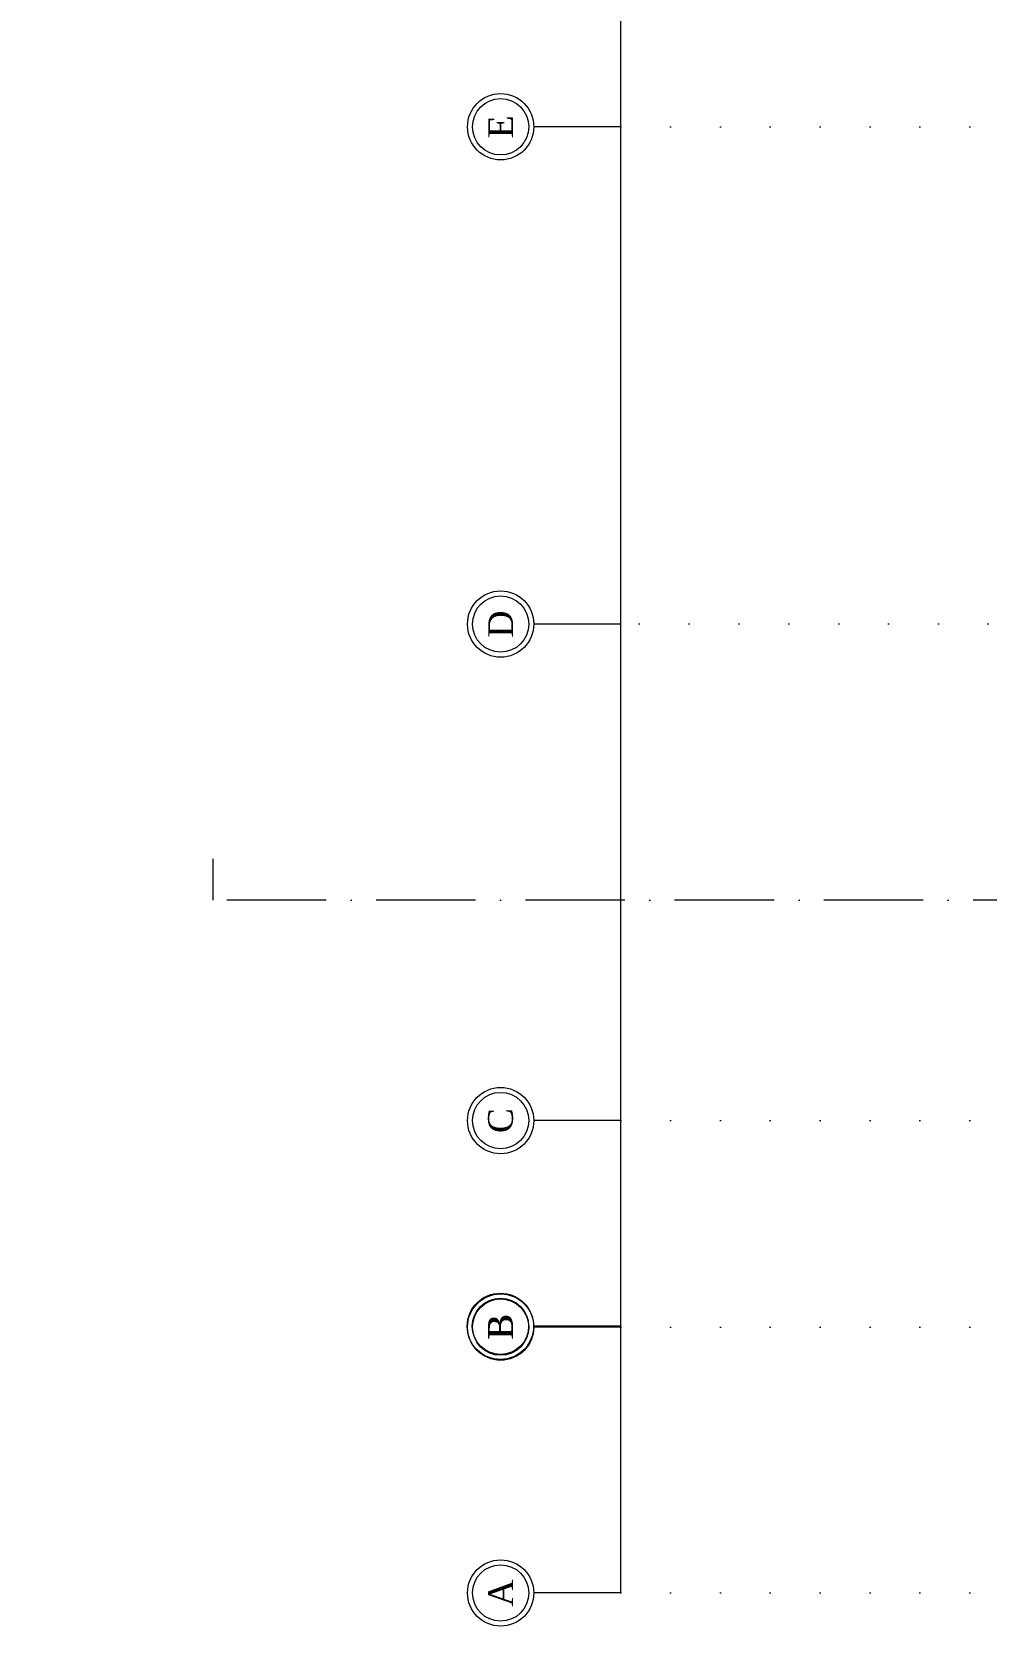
# Model space of a CAD drawing. Header units: millimetres. Extents: x -12161372 to 46643, y -9506984 to 15358.
# Drawn here: x 40345 to 40921, y 2406 to 3369 of the extents above; entities that cross this region are included whole.
import ezdxf

# ---------------------------------------------------------------- set-up
doc = ezdxf.new("R2010")
doc.units = ezdxf.units.MM
doc.linetypes.add('ACAD_ISO07W100', pattern=[3, 0, -3])
doc.linetypes.add('ACAD_ISO10W100', pattern=[18, 12, -3, 0, -3])
for name, color, linetype, lineweight in [('atap', 220, 'Continuous', 0), ('garis potongan', 3, 'ACAD_ISO10W100', 18), ('teks', 255, 'Continuous', 5)]:
    doc.layers.add(name, color=color, linetype=linetype, lineweight=lineweight)
doc.styles.add('teks2', font='times.ttf', dxfattribs={"height": 15})

msp = doc.modelspace()

# ---------------------------------------------------------------- hatches: boundary and pattern name
at = {"layer": 'atap', "ltscale": 10}
h = msp.add_hatch(dxfattribs=at)
h.set_pattern_fill('AR-RSHKE', color=256)
h.set_pattern_definition([(0, (5317.07, -1013.75), (647.7, 304.8), [152.4, -127, 177.8, -76.2, 228.6, -101.6]), (0, (5469.47, -1001.05), (647.7, 304.8), [127, -482.6, 101.6, -152.4]), (0, (5774.27, -1032.8), (647.7, 304.8), [76.2, -787.4]), (90, (5317.07, -1013.75), (-215.9, 304.8), [292.1, -927.1]), (90, (5469.47, -1013.75), (-215.9, 304.8), [285.75, -933.45]), (90, (5596.47, -1013.75), (-215.9, 304.8), [266.7, -952.5]), (90, (5774.27, -1032.8), (-215.9, 304.8), [292.1, -927.1]), (90, (5850.47, -1032.8), (-215.9, 304.8), [292.1, -927.1]), (90, (6079.07, -1013.75), (-215.9, 304.8), [279.4, -939.8])])
h.paths.add_polyline_path([(40345.551, 3168.292), (40344.968, 3168.448), (40344.542, 3168.021), (40344.698, 3167.438), (40345.281, 3167.282), (40345.707, 3167.709)])

# ---------------------------------------------------------------- linework, layer by layer
at = {"layer": 'garis potongan', "ltscale": 5}
msp.add_lwpolyline([(42053.905, 2869.326), (42053.905, 2844.326), (40453.89, 2844.326), (40453.89, 2869.326)], dxfattribs=at)
at = {"layer": 'teks', "ltscale": 10}
msp.add_line((40699.95, 2426.228), (40699.95, 3595.943), dxfattribs=at)
at = {"layer": 'teks', "ltscale": 0.8}
for p, q in [((40699.95, 3311.228), (40647.492, 3311.228)), ((40699.95, 3011.085), (40647.492, 3011.085)), ((40699.95, 2711.366), (40647.492, 2711.366)), ((40699.829, 2587.192), (40647.371, 2587.192)), ((40699.95, 2586.712), (40647.492, 2586.712)), ((40699.95, 2426.228), (40647.492, 2426.228))]:
    msp.add_line(p, q, dxfattribs=at)
at = {"layer": 'teks', "linetype": 'ACAD_ISO07W100', "ltscale": 10}
for p, q in [((40699.95, 3311.206), (41719.082, 3311.228)), ((40711.159, 3011.228), (41719.082, 3011.228)), ((40699.95, 2711.366), (41719.082, 2711.366)), ((40699.95, 2426.228), (41719.082, 2426.228))]:
    msp.add_line(p, q, dxfattribs=at)
at = {"layer": 'teks', "linetype": 'ACAD_ISO07W100', "lineweight": 0, "ltscale": 10}
msp.add_line((40699.95, 2586.712), (41711.582, 2586.375), dxfattribs=at)
at = {"layer": 'teks'}
for centre, radius in [((40627.492, 3311.228), 20), ((40627.492, 3311.228), 17), ((40627.492, 3011.085), 20), ((40627.492, 3011.085), 17), ((40627.492, 2711.366), 20), ((40627.492, 2711.366), 17), ((40627.371, 2587.192), 20), ((40627.492, 2586.712), 20), ((40627.371, 2587.192), 17), ((40627.492, 2586.712), 17), ((40627.492, 2426.228), 20), ((40627.492, 2426.228), 17)]:
    msp.add_circle(centre, radius, dxfattribs=at)

# ---------------------------------------------------------------- texts
at = {"layer": 'teks', "char_height": 15, "attachment_point": 5, "rotation": 90, "style": 'teks2'}
for s, insert in [('E', (40627.492, 3311.228)), ('D', (40627.492, 3011.085)), ('C', (40627.492, 2711.366)), ('B', (40627.371, 2587.192)), ('B', (40627.492, 2586.712)), ('A', (40627.492, 2426.228))]:
    msp.add_mtext_dynamic_manual_height_columns(s, width=35.65071, gutter_width=15, heights=[0], dxfattribs=dict(at, insert=insert))

doc.saveas('drawing.dxf')
